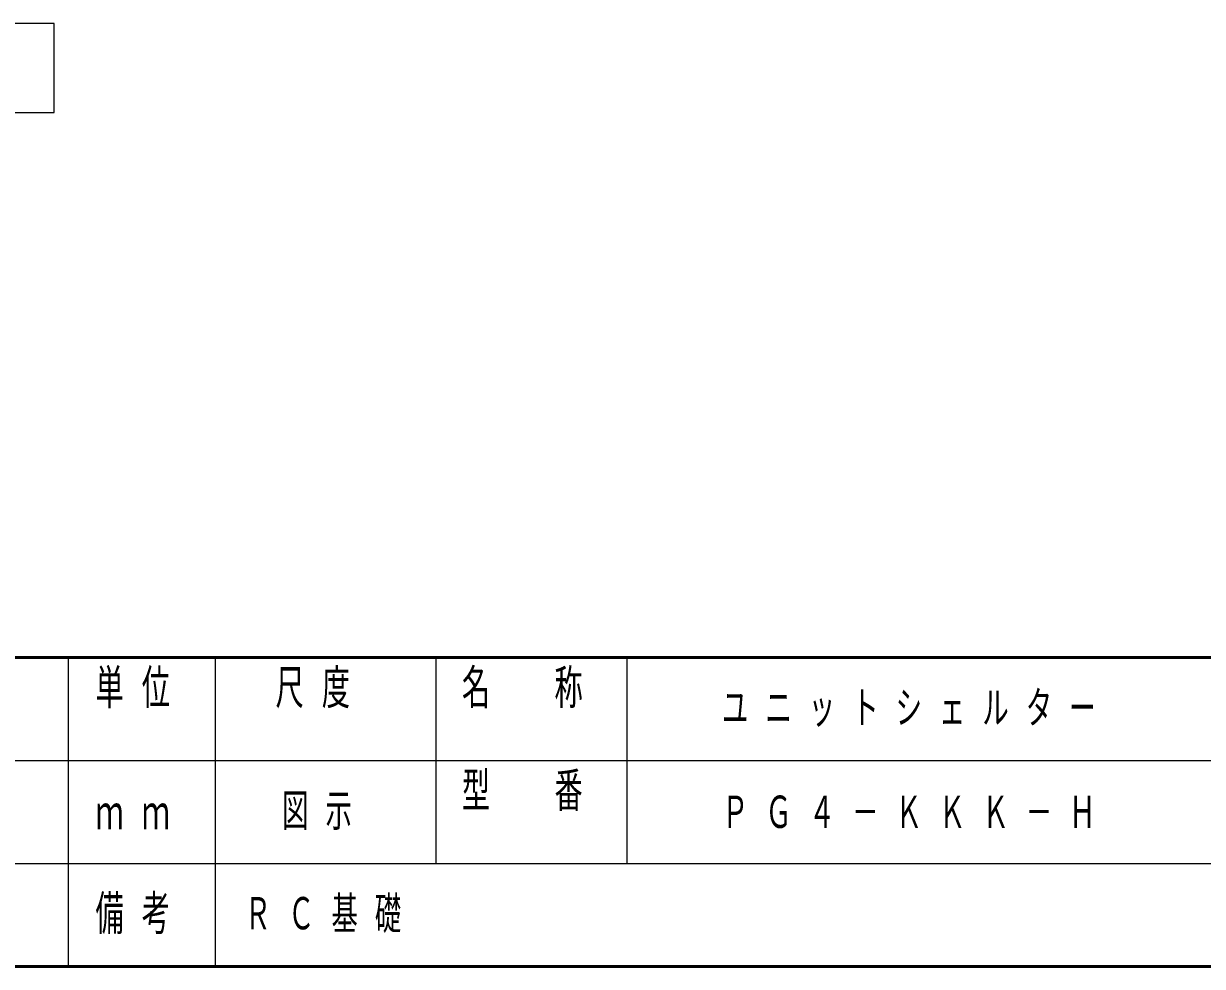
# Model space of a CAD drawing. Units: millimetres on the paper, scale 1:50. Extents: x -365 to 10, y -38 to 257.
# Drawn here: x -210.5 to -130.4, y 0 to 64.1 of the extents above; entities that cross this region are included whole.
import ezdxf

# ---------------------------------------------------------------- set-up
doc = ezdxf.new("R2010")
doc.units = ezdxf.units.MM
doc.layers.add('LY_1', color=7, linetype='Continuous', lineweight=25)
doc.layers.add('LY_2', color=7, linetype='Continuous', lineweight=13)
doc.styles.add('ＭＳ ゴシック', font='')
doc.styles.get('ＭＳ ゴシック').set_extended_font_data('MS Gothic')

msp = doc.modelspace()

# ---------------------------------------------------------------- linework, layer by layer
at = {"layer": 'LY_1', "lineweight": 13}
for p, q in [((-208.463, 64.125), (-253.519, 64.125)), ((-208.463, 58.069), (-208.463, 64.125)), ((-253.519, 58.069), (-208.463, 58.069))]:
    msp.add_line(p, q, dxfattribs=at)
at = {"layer": 'LY_2', "lineweight": 50}
for p, q in [((-365, 21), (0, 21)), ((-365, 0), (0, 0))]:
    msp.add_line(p, q, dxfattribs=at)
at = {"layer": 'LY_2', "color": 211, "lineweight": 25}
for p, q in [((-207.5, 21), (-207.5, 0)), ((-197.5, 21), (-197.5, 7)), ((-182.5, 21), (-182.5, 7)), ((-182.5, 14), (-70, 14)), ((-237.5, 7), (0, 7))]:
    msp.add_line(p, q, dxfattribs=at)
at = {"layer": 'LY_2'}
for p, q in [((-169.5, 21), (-169.5, 7)), ((-237.5, 14), (-182.5, 14))]:
    msp.add_line(p, q, dxfattribs=at)
at = {"layer": 'LY_2', "lineweight": 25}
msp.add_line((-197.5, 7), (-197.5, 0), dxfattribs=at)

# ---------------------------------------------------------------- texts
at = {"layer": 'LY_1', "char_height": 2.199, "style": 'ＭＳ ゴシック'}
for s, insert, attachment_point in [('\\T1.64;\\W0.6;ユニットシェルター', (-149.75, 17.5), 5), ('\\T1.64;\\W0.6;図示', (-190, 10.5), 5), ('\\T1.64;\\W0.6;ＰＧ４－ＫＫＫ－Ｈ', (-149.75, 10.5), 5), ('\\T1.64;\\W0.6;ＲＣ基礎', (-195.5, 3.5), 4)]:
    msp.add_mtext(s, dxfattribs=dict(at, insert=insert, attachment_point=attachment_point))
at = {"layer": 'LY_2', "color": 4, "char_height": 2.346, "style": 'ＭＳ ゴシック'}
for s, insert, attachment_point in [('\\T1.64;\\W0.6;単位', (-202.5, 20.167), 2), ('\\T1.64;\\W0.6;尺度', (-190.25, 20.167), 2), ('\\T1.64;\\W0.6;名\u3000称', (-176, 20.167), 2), ('\\T1.64;\\W0.6;型\u3000番', (-176, 13.167), 2), ('\\T1.64;\\W0.6;ｍｍ', (-202.5, 10.5), 5), ('\\T1.64;\\W0.6;備考', (-202.5, 3.5), 5)]:
    msp.add_mtext(s, dxfattribs=dict(at, insert=insert, attachment_point=attachment_point))

doc.saveas('drawing.dxf')
